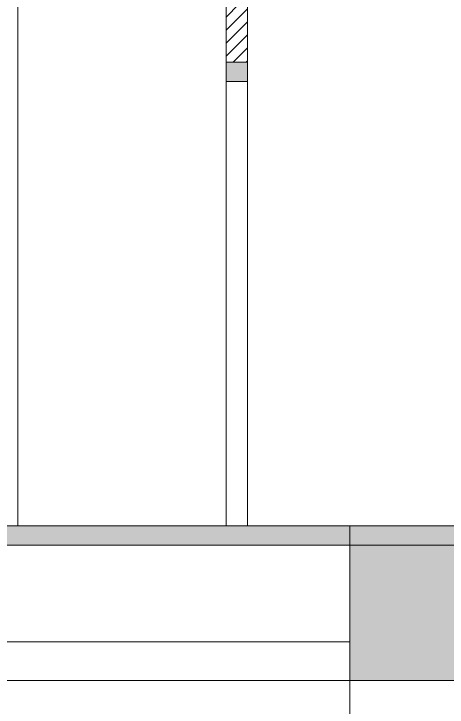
# Model space of a CAD drawing. Header units: millimetres. Extents: x -51 to 151, y -74 to 104.
# Drawn here: x 79.526 to 81.771, y -62.285 to -58.697 of the extents above; entities that cross this region are included whole.
import ezdxf

# ---------------------------------------------------------------- set-up
doc = ezdxf.new("R2010")
doc.units = ezdxf.units.MM
doc.header["$LTSCALE"] = 15
doc.layers.add('G', color=8, linetype='Continuous')

msp = doc.modelspace()

# ---------------------------------------------------------------- hatches: boundary and pattern name
at = {"linetype": 'Continuous', "lineweight": 13, "true_color": 0xb64b2b}
h = msp.add_hatch(dxfattribs=at)
h.set_pattern_fill('ANSI31', color=15, scale=0.015)
h.set_pattern_definition([(45, (-640.055973, -59.80791), (-0.0336759605, 0.0336759605), [])])
h.paths.add_polyline_path([(69.4863, -60.5473), (69.2663, -60.5473), (69.2663, -61.3473), (69.4863, -61.3473)])
h.paths.add_polyline_path([(69.4863, -58.6473), (69.2663, -58.6473), (69.2663, -58.8473), (69.3163, -58.8473), (69.4863, -58.8473)])
h.paths.add_polyline_path([(73.0663, -58.6473), (72.9563, -58.6473), (72.9563, -61.3473), (73.0663, -61.3473)])
h.paths.add_polyline_path([(80.7363, -58.6473), (80.6263, -58.6473), (80.6263, -58.9473), (80.7363, -58.9473)])
h.paths.add_polyline_path([(89.5063, -58.6473), (89.3963, -58.6473), (89.3963, -58.9473), (89.5063, -58.9473)])
h.paths.add_polyline_path([(97.1763, -58.6473), (97.0663, -58.6473), (97.0663, -61.3473), (97.1763, -61.3473)])
h.paths.add_polyline_path([(100.8663, -60.5473), (100.8163, -60.5473), (100.6463, -60.5473), (100.6463, -61.3473), (100.8663, -61.3473)])
h.paths.add_polyline_path([(100.8663, -58.6473), (100.6463, -58.6473), (100.6463, -58.8473), (100.8663, -58.8473)])
at = {"linetype": 'Continuous', "lineweight": 13}
h = msp.add_hatch(color=256, dxfattribs=at)
h.dxf.hatch_style = 1
h.paths.add_polyline_path([(80.7363, -58.9473), (80.6263, -58.9473), (80.6263, -59.0473), (80.7363, -59.0473)])
h = msp.add_hatch(color=256, dxfattribs=at)
h.dxf.hatch_style = 1
h.paths.add_polyline_path([(69.2663, -61.3473), (69.2663, -61.4473), (100.8663, -61.4473), (100.8663, -61.5473), (100.8663, -61.3473)])
h = msp.add_hatch(color=256, dxfattribs=at)
h.dxf.hatch_style = 1
h.paths.add_polyline_path([(81.2663, -62.1473), (81.8663, -62.1473), (81.8663, -61.3473), (81.2663, -61.3473)])
h = msp.add_hatch(color=256, dxfattribs=at)
h.dxf.hatch_style = 1
h.paths.add_polyline_path([(81.2663, -62.1473), (81.8663, -62.1473), (81.8663, -61.3473), (81.2663, -61.3473)])

# ---------------------------------------------------------------- linework, layer by layer
for points in [[(79.5463, -61.3473), (79.5463, -58.6473)], [(69.2663, -61.3473), (100.8663, -61.3473)], [(69.2663, -61.3473), (100.8663, -61.3473)], [(100.8663, -61.4473), (69.2663, -61.4473)], [(100.8663, -61.4473), (69.2663, -61.4473)], [(75.8663, -61.9473), (81.2663, -61.9473)], [(75.8663, -61.9473), (81.2663, -61.9473)], [(75.8663, -62.1473), (81.2663, -62.1473)], [(75.8663, -62.1473), (81.2663, -62.1473)], [(81.6763, -62.1473), (81.4563, -62.1473)]]:
    msp.add_lwpolyline(points, dxfattribs=at)
for points in [[(80.6263, -61.3473), (80.7363, -61.3473), (80.7363, -58.6473), (80.6263, -58.6473)], [(80.7363, -59.0473), (80.6263, -59.0473), (80.6263, -58.9473), (80.7363, -58.9473)], [(81.2663, -62.1473), (81.8663, -62.1473), (81.8663, -61.3473), (81.2663, -61.3473)], [(81.2663, -62.1473), (81.8663, -62.1473), (81.8663, -61.3473), (81.2663, -61.3473)]]:
    msp.add_lwpolyline(points, close=True, dxfattribs=at)
at = {"layer": 'G', "lineweight": 0}
msp.add_line((81.2663, -64.0973), (81.2663, -62.1473), dxfattribs=at)

doc.saveas('drawing.dxf')
